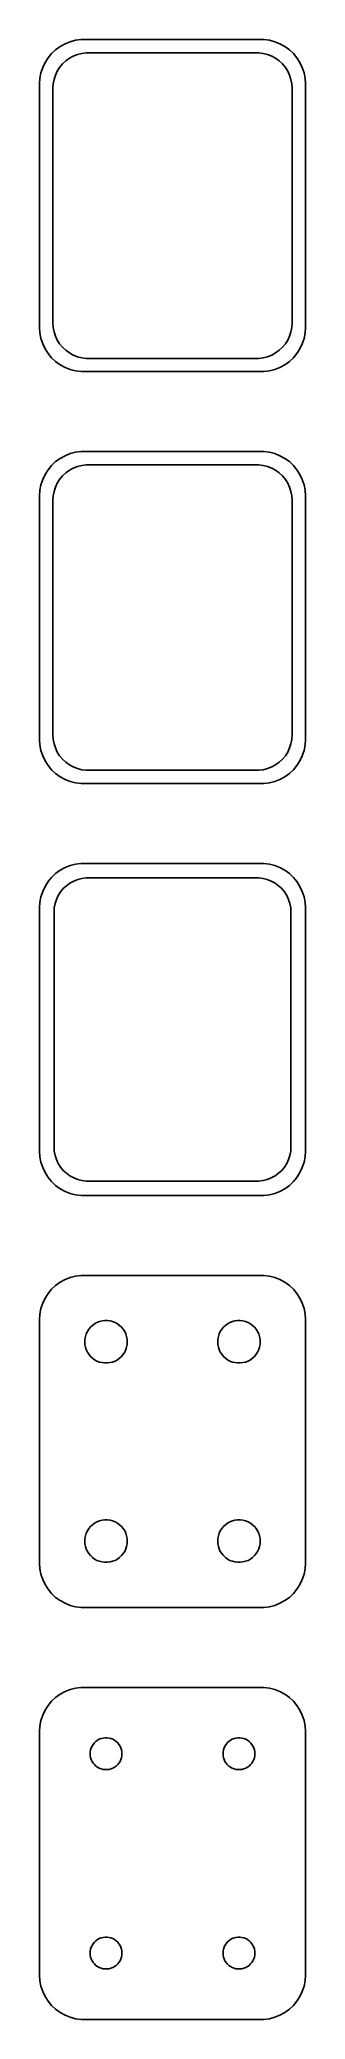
# Model space of a CAD drawing. Header units: metres. Extents: x -15 to 15, y 167 to 391.
import ezdxf

# ---------------------------------------------------------------- set-up
doc = ezdxf.new("R2010")
doc.units = ezdxf.units.M

msp = doc.modelspace()

# ---------------------------------------------------------------- linework, layer by layer
for p, q in [((-13.6448, 389.173), (-14.0451, 388.689)), ((-13.1871, 389.603), (-13.6448, 389.173)), ((-12.6791, 389.972), (-13.1871, 389.603)), ((-12.1289, 390.274), (-12.6791, 389.972)), ((-11.5451, 390.505), (-12.1289, 390.274)), ((-11.6433, 388.627), (-11.2031, 388.869)), ((-10.9369, 390.661), (-11.5451, 390.505)), ((-11.2031, 388.869), (-10.7361, 389.054)), ((-10.3139, 390.74), (-10.9369, 390.661)), ((-10.7361, 389.054), (-10.2495, 389.179)), ((10.3139, 390.74), (-10.3139, 390.74)), ((-10.2495, 389.179), (-9.75116, 389.242)), ((-9.75116, 389.242), (9.75116, 389.242)), ((9.75116, 389.242), (10.2495, 389.179)), ((10.2495, 389.179), (10.7361, 389.054)), ((10.9369, 390.661), (10.3139, 390.74)), ((10.7361, 389.054), (11.2031, 388.869)), ((11.5451, 390.505), (10.9369, 390.661)), ((11.2031, 388.869), (11.6433, 388.627)), ((12.1289, 390.274), (11.5451, 390.505)), ((12.6791, 389.972), (12.1289, 390.274)), ((13.1871, 389.603), (12.6791, 389.972)), ((13.6448, 389.173), (13.1871, 389.603)), ((14.0451, 388.689), (13.6448, 389.173)), ((-14.8429, 386.993), (-14.9606, 386.377)), ((-14.6489, 387.591), (-14.8429, 386.993)), ((-14.3815, 388.159), (-14.6489, 387.591)), ((-14.0451, 388.689), (-14.3815, 388.159)), ((-13.3743, 386.245), (-13.2191, 386.722)), ((-13.2191, 386.722), (-13.0052, 387.177)), ((-13.0052, 387.177), (-12.7361, 387.601)), ((-12.7361, 387.601), (-12.4159, 387.988)), ((-12.4159, 387.988), (-12.0497, 388.332)), ((-12.0497, 388.332), (-11.6433, 388.627)), ((11.6433, 388.627), (12.0497, 388.332)), ((12.0497, 388.332), (12.4159, 387.988)), ((12.4159, 387.988), (12.7361, 387.601)), ((12.7361, 387.601), (13.0052, 387.177)), ((13.0052, 387.177), (13.2191, 386.722)), ((13.2191, 386.722), (13.3743, 386.245)), ((14.3815, 388.159), (14.0451, 388.689)), ((14.6489, 387.591), (14.3815, 388.159)), ((14.8429, 386.993), (14.6489, 387.591)), ((14.9606, 386.377), (14.8429, 386.993)), ((-14.9606, 386.377), (-15, 385.75)), ((-15, 385.75), (-15, 358.25)), ((-13.5, 385.25), (-13.4684, 385.751)), ((-13.5, 358.75), (-13.5, 385.25)), ((-13.4684, 385.751), (-13.3743, 386.245)), ((13.3743, 386.245), (13.4684, 385.751)), ((13.4684, 385.751), (13.5, 385.25)), ((13.5, 385.25), (13.5, 358.75)), ((15, 385.75), (14.9606, 386.377)), ((15, 358.25), (15, 385.75)), ((-15, 358.25), (-14.9606, 357.623)), ((-14.9606, 357.623), (-14.8429, 357.007)), ((-13.4684, 358.249), (-13.5, 358.75)), ((-13.3743, 357.755), (-13.4684, 358.249)), ((-13.2191, 357.278), (-13.3743, 357.755)), ((13.3743, 357.755), (13.2191, 357.278)), ((13.4684, 358.249), (13.3743, 357.755)), ((13.5, 358.75), (13.4684, 358.249)), ((14.8429, 357.007), (14.9606, 357.623)), ((14.9606, 357.623), (15, 358.25)), ((-14.8429, 357.007), (-14.6489, 356.409)), ((-14.6489, 356.409), (-14.3815, 355.841)), ((-14.3815, 355.841), (-14.0451, 355.311)), ((-13.0052, 356.823), (-13.2191, 357.278)), ((-12.7361, 356.399), (-13.0052, 356.823)), ((-12.4159, 356.012), (-12.7361, 356.399)), ((-12.0497, 355.668), (-12.4159, 356.012)), ((-11.6433, 355.373), (-12.0497, 355.668)), ((-11.2031, 355.131), (-11.6433, 355.373)), ((11.6433, 355.373), (11.2031, 355.131)), ((12.0497, 355.668), (11.6433, 355.373)), ((12.4159, 356.012), (12.0497, 355.668)), ((12.7361, 356.399), (12.4159, 356.012)), ((13.0052, 356.823), (12.7361, 356.399)), ((13.2191, 357.278), (13.0052, 356.823)), ((14.0451, 355.311), (14.3815, 355.841)), ((14.3815, 355.841), (14.6489, 356.409)), ((14.6489, 356.409), (14.8429, 357.007)), ((-14.0451, 355.311), (-13.6448, 354.827)), ((-13.6448, 354.827), (-13.1871, 354.397)), ((-13.1871, 354.397), (-12.6791, 354.028)), ((-12.6791, 354.028), (-12.1289, 353.726)), ((-12.1289, 353.726), (-11.5451, 353.495)), ((-11.5451, 353.495), (-10.9369, 353.339)), ((-10.7361, 354.946), (-11.2031, 355.131)), ((-10.9369, 353.339), (-10.3139, 353.26)), ((-10.2495, 354.821), (-10.7361, 354.946)), ((-10.3139, 353.26), (10.3139, 353.26)), ((-9.75116, 354.758), (-10.2495, 354.821)), ((9.75116, 354.758), (-9.75116, 354.758)), ((10.2495, 354.821), (9.75116, 354.758)), ((10.7361, 354.946), (10.2495, 354.821)), ((10.3139, 353.26), (10.9369, 353.339)), ((11.2031, 355.131), (10.7361, 354.946)), ((10.9369, 353.339), (11.5451, 353.495)), ((11.5451, 353.495), (12.1289, 353.726)), ((12.1289, 353.726), (12.6791, 354.028)), ((12.6791, 354.028), (13.1871, 354.397)), ((13.1871, 354.397), (13.6448, 354.827)), ((13.6448, 354.827), (14.0451, 355.311)), ((-10.9369, 344.161), (-11.5451, 344.005)), ((-10.3139, 344.24), (-10.9369, 344.161)), ((10.3139, 344.24), (-10.3139, 344.24)), ((10.9369, 344.161), (10.3139, 344.24)), ((11.5451, 344.005), (10.9369, 344.161)), ((-14.0451, 342.189), (-14.3815, 341.659)), ((-13.6448, 342.673), (-14.0451, 342.189)), ((-13.1871, 343.103), (-13.6448, 342.673)), ((-12.6791, 343.472), (-13.1871, 343.103)), ((-12.1289, 343.774), (-12.6791, 343.472)), ((-11.5451, 344.005), (-12.1289, 343.774)), ((-12.0497, 341.832), (-11.6433, 342.127)), ((-11.6433, 342.127), (-11.2031, 342.369)), ((-11.2031, 342.369), (-10.7361, 342.554)), ((-10.7361, 342.554), (-10.2495, 342.679)), ((-10.2495, 342.679), (-9.75116, 342.742)), ((-9.75116, 342.742), (9.75116, 342.742)), ((9.75116, 342.742), (10.2495, 342.679)), ((10.2495, 342.679), (10.7361, 342.554)), ((10.7361, 342.554), (11.2031, 342.369)), ((11.2031, 342.369), (11.6433, 342.127)), ((12.1289, 343.774), (11.5451, 344.005)), ((11.6433, 342.127), (12.0497, 341.832)), ((12.6791, 343.472), (12.1289, 343.774)), ((13.1871, 343.103), (12.6791, 343.472)), ((13.6448, 342.673), (13.1871, 343.103)), ((14.0451, 342.189), (13.6448, 342.673)), ((14.3815, 341.659), (14.0451, 342.189)), ((-14.9606, 339.877), (-15, 339.25)), ((-14.8429, 340.493), (-14.9606, 339.877)), ((-14.6489, 341.091), (-14.8429, 340.493)), ((-14.3815, 341.659), (-14.6489, 341.091)), ((-13.4684, 339.251), (-13.3743, 339.745)), ((-13.3743, 339.745), (-13.2191, 340.222)), ((-13.2191, 340.222), (-13.0052, 340.677)), ((-13.0052, 340.677), (-12.7361, 341.101)), ((-12.7361, 341.101), (-12.4159, 341.488)), ((-12.4159, 341.488), (-12.0497, 341.832)), ((12.0497, 341.832), (12.4159, 341.488)), ((12.4159, 341.488), (12.7361, 341.101)), ((12.7361, 341.101), (13.0052, 340.677)), ((13.0052, 340.677), (13.2191, 340.222)), ((13.2191, 340.222), (13.3743, 339.745)), ((13.3743, 339.745), (13.4684, 339.251)), ((14.6489, 341.091), (14.3815, 341.659)), ((14.8429, 340.493), (14.6489, 341.091)), ((14.9606, 339.877), (14.8429, 340.493)), ((15, 339.25), (14.9606, 339.877)), ((-15, 339.25), (-15, 311.75)), ((-13.5, 338.75), (-13.4684, 339.251)), ((-13.5, 312.25), (-13.5, 338.75)), ((13.4684, 339.251), (13.5, 338.75)), ((13.5, 338.75), (13.5, 312.25)), ((15, 311.75), (15, 339.25)), ((-15, 311.75), (-14.9606, 311.123)), ((-14.9606, 311.123), (-14.8429, 310.507)), ((-13.4684, 311.749), (-13.5, 312.25)), ((-13.3743, 311.255), (-13.4684, 311.749)), ((-13.2191, 310.778), (-13.3743, 311.255)), ((-13.0052, 310.323), (-13.2191, 310.778)), ((13.2191, 310.778), (13.0052, 310.323)), ((13.3743, 311.255), (13.2191, 310.778)), ((13.4684, 311.749), (13.3743, 311.255)), ((13.5, 312.25), (13.4684, 311.749)), ((14.8429, 310.507), (14.9606, 311.123)), ((14.9606, 311.123), (15, 311.75)), ((-14.8429, 310.507), (-14.6489, 309.909)), ((-14.6489, 309.909), (-14.3815, 309.341)), ((-14.3815, 309.341), (-14.0451, 308.811)), ((-14.0451, 308.811), (-13.6448, 308.327)), ((-12.7361, 309.899), (-13.0052, 310.323)), ((-12.4159, 309.512), (-12.7361, 309.899)), ((-12.0497, 309.168), (-12.4159, 309.512)), ((-11.6433, 308.873), (-12.0497, 309.168)), ((-11.2031, 308.631), (-11.6433, 308.873)), ((-10.7361, 308.446), (-11.2031, 308.631)), ((-10.2495, 308.321), (-10.7361, 308.446)), ((10.7361, 308.446), (10.2495, 308.321)), ((11.2031, 308.631), (10.7361, 308.446)), ((11.6433, 308.873), (11.2031, 308.631)), ((12.0497, 309.168), (11.6433, 308.873)), ((12.4159, 309.512), (12.0497, 309.168)), ((12.7361, 309.899), (12.4159, 309.512)), ((13.0052, 310.323), (12.7361, 309.899)), ((13.6448, 308.327), (14.0451, 308.811)), ((14.0451, 308.811), (14.3815, 309.341)), ((14.3815, 309.341), (14.6489, 309.909)), ((14.6489, 309.909), (14.8429, 310.507)), ((-13.6448, 308.327), (-13.1871, 307.897)), ((-13.1871, 307.897), (-12.6791, 307.528)), ((-12.6791, 307.528), (-12.1289, 307.226)), ((-12.1289, 307.226), (-11.5451, 306.995)), ((-11.5451, 306.995), (-10.9369, 306.839)), ((-10.9369, 306.839), (-10.3139, 306.76)), ((-10.3139, 306.76), (10.3139, 306.76)), ((-9.75116, 308.258), (-10.2495, 308.321)), ((9.75116, 308.258), (-9.75116, 308.258)), ((10.2495, 308.321), (9.75116, 308.258)), ((10.3139, 306.76), (10.9369, 306.839)), ((10.9369, 306.839), (11.5451, 306.995)), ((11.5451, 306.995), (12.1289, 307.226)), ((12.1289, 307.226), (12.6791, 307.528)), ((12.6791, 307.528), (13.1871, 307.897)), ((13.1871, 307.897), (13.6448, 308.327)), ((-12.1289, 297.274), (-12.6791, 296.972)), ((-11.5451, 297.505), (-12.1289, 297.274)), ((-10.9369, 297.661), (-11.5451, 297.505)), ((-10.3139, 297.74), (-10.9369, 297.661)), ((10.3139, 297.74), (-10.3139, 297.74)), ((10.9369, 297.661), (10.3139, 297.74)), ((11.5451, 297.505), (10.9369, 297.661)), ((12.1289, 297.274), (11.5451, 297.505)), ((12.6791, 296.972), (12.1289, 297.274)), ((-14.3815, 295.159), (-14.6489, 294.591)), ((-14.0451, 295.689), (-14.3815, 295.159)), ((-13.6448, 296.173), (-14.0451, 295.689)), ((-13.1871, 296.603), (-13.6448, 296.173)), ((-12.6791, 296.972), (-13.1871, 296.603)), ((-12.323, 294.901), (-11.9685, 295.234)), ((-11.9685, 295.234), (-11.5751, 295.52)), ((-11.5751, 295.52), (-11.1489, 295.754)), ((-11.1489, 295.754), (-10.6967, 295.933)), ((-10.6967, 295.933), (-10.2256, 296.054)), ((-10.2256, 296.054), (-9.74316, 296.115)), ((-9.74316, 296.115), (9.74316, 296.115)), ((9.74316, 296.115), (10.2256, 296.054)), ((10.2256, 296.054), (10.6967, 295.933)), ((10.6967, 295.933), (11.1489, 295.754)), ((11.1489, 295.754), (11.5751, 295.52)), ((11.5751, 295.52), (11.9685, 295.234)), ((11.9685, 295.234), (12.323, 294.901)), ((13.1871, 296.603), (12.6791, 296.972)), ((13.6448, 296.173), (13.1871, 296.603)), ((14.0451, 295.689), (13.6448, 296.173)), ((14.3815, 295.159), (14.0451, 295.689)), ((14.6489, 294.591), (14.3815, 295.159)), ((-14.9606, 293.377), (-15, 292.75)), ((-14.8429, 293.993), (-14.9606, 293.377)), ((-14.6489, 294.591), (-14.8429, 293.993)), ((-13.3421, 292.735), (-13.251, 293.213)), ((-13.251, 293.213), (-13.1007, 293.676)), ((-13.1007, 293.676), (-12.8936, 294.116)), ((-12.8936, 294.116), (-12.633, 294.526)), ((-12.633, 294.526), (-12.323, 294.901)), ((12.323, 294.901), (12.633, 294.526)), ((12.633, 294.526), (12.8936, 294.116)), ((12.8936, 294.116), (13.1007, 293.676)), ((13.1007, 293.676), (13.251, 293.213)), ((13.251, 293.213), (13.3421, 292.735)), ((14.8429, 293.993), (14.6489, 294.591)), ((14.9606, 293.377), (14.8429, 293.993)), ((15, 292.75), (14.9606, 293.377)), ((-15, 292.75), (-15, 265.25)), ((-13.3726, 292.25), (-13.3421, 292.735)), ((-13.3726, 265.75), (-13.3726, 292.25)), ((13.3421, 292.735), (13.3726, 292.25)), ((13.3726, 292.25), (13.3726, 265.75)), ((15, 265.25), (15, 292.75)), ((-15, 265.25), (-14.9606, 264.623)), ((-14.9606, 264.623), (-14.8429, 264.007)), ((-14.8429, 264.007), (-14.6489, 263.409)), ((-13.3421, 265.265), (-13.3726, 265.75)), ((-13.251, 264.787), (-13.3421, 265.265)), ((-13.1007, 264.324), (-13.251, 264.787)), ((-12.8936, 263.884), (-13.1007, 264.324)), ((-12.633, 263.474), (-12.8936, 263.884)), ((12.8936, 263.884), (12.633, 263.474)), ((13.1007, 264.324), (12.8936, 263.884)), ((13.251, 264.787), (13.1007, 264.324)), ((13.3421, 265.265), (13.251, 264.787)), ((13.3726, 265.75), (13.3421, 265.265)), ((14.6489, 263.409), (14.8429, 264.007)), ((14.8429, 264.007), (14.9606, 264.623)), ((14.9606, 264.623), (15, 265.25)), ((-14.6489, 263.409), (-14.3815, 262.841)), ((-14.3815, 262.841), (-14.0451, 262.311)), ((-14.0451, 262.311), (-13.6448, 261.827)), ((-13.6448, 261.827), (-13.1871, 261.397)), ((-12.323, 263.099), (-12.633, 263.474)), ((-11.9685, 262.766), (-12.323, 263.099)), ((-11.5751, 262.48), (-11.9685, 262.766)), ((-11.1489, 262.246), (-11.5751, 262.48)), ((-10.6967, 262.067), (-11.1489, 262.246)), ((-10.2256, 261.946), (-10.6967, 262.067)), ((-9.74316, 261.885), (-10.2256, 261.946)), ((9.74316, 261.885), (-9.74316, 261.885)), ((10.2256, 261.946), (9.74316, 261.885)), ((10.6967, 262.067), (10.2256, 261.946)), ((11.1489, 262.246), (10.6967, 262.067)), ((11.5751, 262.48), (11.1489, 262.246)), ((11.9685, 262.766), (11.5751, 262.48)), ((12.323, 263.099), (11.9685, 262.766)), ((12.633, 263.474), (12.323, 263.099)), ((13.1871, 261.397), (13.6448, 261.827)), ((13.6448, 261.827), (14.0451, 262.311)), ((14.0451, 262.311), (14.3815, 262.841)), ((14.3815, 262.841), (14.6489, 263.409)), ((-13.1871, 261.397), (-12.6791, 261.028)), ((-12.6791, 261.028), (-12.1289, 260.726)), ((-12.1289, 260.726), (-11.5451, 260.495)), ((-11.5451, 260.495), (-10.9369, 260.339)), ((-10.9369, 260.339), (-10.3139, 260.26)), ((-10.3139, 260.26), (10.3139, 260.26)), ((10.3139, 260.26), (10.9369, 260.339)), ((10.9369, 260.339), (11.5451, 260.495)), ((11.5451, 260.495), (12.1289, 260.726)), ((12.1289, 260.726), (12.6791, 261.028)), ((12.6791, 261.028), (13.1871, 261.397)), ((-12.6791, 250.472), (-13.1871, 250.103)), ((-12.1289, 250.774), (-12.6791, 250.472)), ((-11.5451, 251.005), (-12.1289, 250.774)), ((-10.9369, 251.161), (-11.5451, 251.005)), ((-10.3139, 251.24), (-10.9369, 251.161)), ((10.3139, 251.24), (-10.3139, 251.24)), ((10.9369, 251.161), (10.3139, 251.24)), ((11.5451, 251.005), (10.9369, 251.161)), ((12.1289, 250.774), (11.5451, 251.005)), ((12.6791, 250.472), (12.1289, 250.774)), ((13.1871, 250.103), (12.6791, 250.472)), ((-14.6489, 248.091), (-14.8429, 247.493)), ((-14.3815, 248.659), (-14.6489, 248.091)), ((-14.0451, 249.189), (-14.3815, 248.659)), ((-13.6448, 249.673), (-14.0451, 249.189)), ((-13.1871, 250.103), (-13.6448, 249.673)), ((13.6448, 249.673), (13.1871, 250.103)), ((14.0451, 249.189), (13.6448, 249.673)), ((14.3815, 248.659), (14.0451, 249.189)), ((14.6489, 248.091), (14.3815, 248.659)), ((14.8429, 247.493), (14.6489, 248.091)), ((-14.9606, 246.877), (-15, 246.25)), ((-15, 246.25), (-15, 218.75)), ((-14.8429, 247.493), (-14.9606, 246.877)), ((-8.78598, 245.776), (-8.52187, 245.922)), ((-8.52187, 245.922), (-8.24164, 246.033)), ((-8.24164, 246.033), (-7.94971, 246.107)), ((-7.94971, 246.107), (-7.6507, 246.145)), ((-7.6507, 246.145), (-7.34929, 246.145)), ((-7.34929, 246.145), (-7.05028, 246.107)), ((-7.05028, 246.107), (-6.75835, 246.033)), ((-6.75835, 246.033), (-6.47812, 245.922)), ((-6.47812, 245.922), (-6.214, 245.776)), ((6.214, 245.776), (6.47812, 245.922)), ((6.47812, 245.922), (6.75835, 246.033)), ((6.75835, 246.033), (7.05028, 246.107)), ((7.05028, 246.107), (7.34929, 246.145)), ((7.34929, 246.145), (7.6507, 246.145)), ((7.6507, 246.145), (7.94971, 246.107)), ((7.94971, 246.107), (8.24164, 246.033)), ((8.24164, 246.033), (8.52187, 245.922)), ((8.52187, 245.922), (8.78598, 245.776)), ((14.9606, 246.877), (14.8429, 247.493)), ((15, 246.25), (14.9606, 246.877)), ((15, 218.75), (15, 246.25)), ((-9.89999, 243.75), (-9.88107, 244.051)), ((-9.88107, 243.449), (-9.89999, 243.75)), ((-9.88107, 244.051), (-9.82458, 244.347)), ((-9.82458, 244.347), (-9.73146, 244.633)), ((-9.73146, 244.633), (-9.60313, 244.906)), ((-9.60313, 244.906), (-9.44164, 245.161)), ((-9.44164, 245.161), (-9.24951, 245.393)), ((-9.24951, 245.393), (-9.02982, 245.599)), ((-9.02982, 245.599), (-8.78598, 245.776)), ((-6.214, 245.776), (-5.97017, 245.599)), ((-5.97017, 245.599), (-5.75047, 245.393)), ((-5.75047, 245.393), (-5.55835, 245.161)), ((-5.55835, 245.161), (-5.39685, 244.906)), ((-5.39685, 244.906), (-5.26852, 244.633)), ((-5.26852, 244.633), (-5.1754, 244.347)), ((-5.1754, 244.347), (-5.11891, 244.051)), ((-5.11891, 244.051), (-5.09999, 243.75)), ((-5.09999, 243.75), (-5.11891, 243.449)), ((5.09999, 243.75), (5.11891, 244.051)), ((5.11891, 243.449), (5.09999, 243.75)), ((5.11891, 244.051), (5.1754, 244.347)), ((5.1754, 244.347), (5.26852, 244.633)), ((5.26852, 244.633), (5.39685, 244.906)), ((5.39685, 244.906), (5.55835, 245.161)), ((5.55835, 245.161), (5.75047, 245.393)), ((5.75047, 245.393), (5.97017, 245.599)), ((5.97017, 245.599), (6.214, 245.776)), ((8.78598, 245.776), (9.02982, 245.599)), ((9.02982, 245.599), (9.24951, 245.393)), ((9.24951, 245.393), (9.44164, 245.161)), ((9.44164, 245.161), (9.60313, 244.906)), ((9.60313, 244.906), (9.73146, 244.633)), ((9.73146, 244.633), (9.82458, 244.347)), ((9.82458, 244.347), (9.88107, 244.051)), ((9.88107, 244.051), (9.89999, 243.75)), ((9.89999, 243.75), (9.88107, 243.449)), ((-9.82458, 243.153), (-9.88107, 243.449)), ((-9.73146, 242.867), (-9.82458, 243.153)), ((-9.60313, 242.594), (-9.73146, 242.867)), ((-9.44164, 242.339), (-9.60313, 242.594)), ((-9.24951, 242.107), (-9.44164, 242.339)), ((-9.02982, 241.901), (-9.24951, 242.107)), ((-8.78598, 241.724), (-9.02982, 241.901)), ((-8.52187, 241.578), (-8.78598, 241.724)), ((-8.24164, 241.467), (-8.52187, 241.578)), ((-7.94971, 241.393), (-8.24164, 241.467)), ((-7.6507, 241.355), (-7.94971, 241.393)), ((-7.05028, 241.393), (-7.34929, 241.355)), ((-6.75835, 241.467), (-7.05028, 241.393)), ((-6.47812, 241.578), (-6.75835, 241.467)), ((-6.214, 241.724), (-6.47812, 241.578)), ((-5.97017, 241.901), (-6.214, 241.724)), ((-5.75047, 242.107), (-5.97017, 241.901)), ((-5.55835, 242.339), (-5.75047, 242.107)), ((-5.39685, 242.594), (-5.55835, 242.339)), ((-5.26852, 242.867), (-5.39685, 242.594)), ((-5.1754, 243.153), (-5.26852, 242.867)), ((-5.11891, 243.449), (-5.1754, 243.153)), ((5.1754, 243.153), (5.11891, 243.449)), ((5.26852, 242.867), (5.1754, 243.153)), ((5.39685, 242.594), (5.26852, 242.867)), ((5.55835, 242.339), (5.39685, 242.594)), ((5.75047, 242.107), (5.55835, 242.339)), ((5.97017, 241.901), (5.75047, 242.107)), ((6.214, 241.724), (5.97017, 241.901)), ((6.47812, 241.578), (6.214, 241.724)), ((6.75835, 241.467), (6.47812, 241.578)), ((7.05028, 241.393), (6.75835, 241.467)), ((7.34929, 241.355), (7.05028, 241.393)), ((7.94971, 241.393), (7.6507, 241.355)), ((8.24164, 241.467), (7.94971, 241.393)), ((8.52187, 241.578), (8.24164, 241.467)), ((8.78598, 241.724), (8.52187, 241.578)), ((9.02982, 241.901), (8.78598, 241.724)), ((9.24951, 242.107), (9.02982, 241.901)), ((9.44164, 242.339), (9.24951, 242.107)), ((9.60313, 242.594), (9.44164, 242.339)), ((9.73146, 242.867), (9.60313, 242.594)), ((9.82458, 243.153), (9.73146, 242.867)), ((9.88107, 243.449), (9.82458, 243.153)), ((-7.34929, 241.355), (-7.6507, 241.355)), ((7.6507, 241.355), (7.34929, 241.355)), ((-8.52187, 223.422), (-8.24164, 223.533)), ((-8.24164, 223.533), (-7.94971, 223.607)), ((-7.94971, 223.607), (-7.6507, 223.645)), ((-7.6507, 223.645), (-7.34929, 223.645)), ((-7.34929, 223.645), (-7.05028, 223.607)), ((-7.05028, 223.607), (-6.75835, 223.533)), ((-6.75835, 223.533), (-6.47812, 223.422)), ((6.47812, 223.422), (6.75835, 223.533)), ((6.75835, 223.533), (7.05028, 223.607)), ((7.05028, 223.607), (7.34929, 223.645)), ((7.34929, 223.645), (7.6507, 223.645)), ((7.6507, 223.645), (7.94971, 223.607)), ((7.94971, 223.607), (8.24164, 223.533)), ((8.24164, 223.533), (8.52187, 223.422)), ((-9.89999, 221.25), (-9.88107, 221.551)), ((-9.88107, 220.949), (-9.89999, 221.25)), ((-9.88107, 221.551), (-9.82458, 221.847)), ((-9.82458, 221.847), (-9.73146, 222.133)), ((-9.73146, 222.133), (-9.60313, 222.406)), ((-9.60313, 222.406), (-9.44164, 222.661)), ((-9.44164, 222.661), (-9.24951, 222.893)), ((-9.24951, 222.893), (-9.02982, 223.099)), ((-9.02982, 223.099), (-8.78598, 223.276)), ((-8.78598, 223.276), (-8.52187, 223.422)), ((-6.47812, 223.422), (-6.214, 223.276)), ((-6.214, 223.276), (-5.97017, 223.099)), ((-5.97017, 223.099), (-5.75047, 222.893)), ((-5.75047, 222.893), (-5.55835, 222.661)), ((-5.55835, 222.661), (-5.39685, 222.406)), ((-5.39685, 222.406), (-5.26852, 222.133)), ((-5.26852, 222.133), (-5.1754, 221.847)), ((-5.1754, 221.847), (-5.11891, 221.551)), ((-5.11891, 221.551), (-5.09999, 221.25)), ((-5.09999, 221.25), (-5.11891, 220.949)), ((5.09999, 221.25), (5.11891, 221.551)), ((5.11891, 220.949), (5.09999, 221.25)), ((5.11891, 221.551), (5.1754, 221.847)), ((5.1754, 221.847), (5.26852, 222.133)), ((5.26852, 222.133), (5.39685, 222.406)), ((5.39685, 222.406), (5.55835, 222.661)), ((5.55835, 222.661), (5.75047, 222.893)), ((5.75047, 222.893), (5.97017, 223.099)), ((5.97017, 223.099), (6.214, 223.276)), ((6.214, 223.276), (6.47812, 223.422)), ((8.52187, 223.422), (8.78598, 223.276)), ((8.78598, 223.276), (9.02982, 223.099)), ((9.02982, 223.099), (9.24951, 222.893)), ((9.24951, 222.893), (9.44164, 222.661)), ((9.44164, 222.661), (9.60313, 222.406)), ((9.60313, 222.406), (9.73146, 222.133)), ((9.73146, 222.133), (9.82458, 221.847)), ((9.82458, 221.847), (9.88107, 221.551)), ((9.88107, 221.551), (9.89999, 221.25)), ((9.89999, 221.25), (9.88107, 220.949)), ((-9.82458, 220.653), (-9.88107, 220.949)), ((-9.73146, 220.367), (-9.82458, 220.653)), ((-9.60313, 220.094), (-9.73146, 220.367)), ((-9.44164, 219.839), (-9.60313, 220.094)), ((-9.24951, 219.607), (-9.44164, 219.839)), ((-9.02982, 219.401), (-9.24951, 219.607)), ((-8.78598, 219.224), (-9.02982, 219.401)), ((-8.52187, 219.078), (-8.78598, 219.224)), ((-8.24164, 218.967), (-8.52187, 219.078)), ((-6.47812, 219.078), (-6.75835, 218.967)), ((-6.214, 219.224), (-6.47812, 219.078)), ((-5.97017, 219.401), (-6.214, 219.224)), ((-5.75047, 219.607), (-5.97017, 219.401)), ((-5.55835, 219.839), (-5.75047, 219.607)), ((-5.39685, 220.094), (-5.55835, 219.839)), ((-5.26852, 220.367), (-5.39685, 220.094)), ((-5.1754, 220.653), (-5.26852, 220.367)), ((-5.11891, 220.949), (-5.1754, 220.653)), ((5.1754, 220.653), (5.11891, 220.949)), ((5.26852, 220.367), (5.1754, 220.653)), ((5.39685, 220.094), (5.26852, 220.367)), ((5.55835, 219.839), (5.39685, 220.094)), ((5.75047, 219.607), (5.55835, 219.839)), ((5.97017, 219.401), (5.75047, 219.607)), ((6.214, 219.224), (5.97017, 219.401)), ((6.47812, 219.078), (6.214, 219.224)), ((6.75835, 218.967), (6.47812, 219.078)), ((8.52187, 219.078), (8.24164, 218.967)), ((8.78598, 219.224), (8.52187, 219.078)), ((9.02982, 219.401), (8.78598, 219.224)), ((9.24951, 219.607), (9.02982, 219.401)), ((9.44164, 219.839), (9.24951, 219.607)), ((9.60313, 220.094), (9.44164, 219.839)), ((9.73146, 220.367), (9.60313, 220.094)), ((9.82458, 220.653), (9.73146, 220.367)), ((9.88107, 220.949), (9.82458, 220.653)), ((-15, 218.75), (-14.9606, 218.123)), ((-14.9606, 218.123), (-14.8429, 217.507)), ((-14.8429, 217.507), (-14.6489, 216.909)), ((-14.6489, 216.909), (-14.3815, 216.341)), ((-7.94971, 218.893), (-8.24164, 218.967)), ((-7.6507, 218.855), (-7.94971, 218.893)), ((-7.34929, 218.855), (-7.6507, 218.855)), ((-7.05028, 218.893), (-7.34929, 218.855)), ((-6.75835, 218.967), (-7.05028, 218.893)), ((7.05028, 218.893), (6.75835, 218.967)), ((7.34929, 218.855), (7.05028, 218.893)), ((7.6507, 218.855), (7.34929, 218.855)), ((7.94971, 218.893), (7.6507, 218.855)), ((8.24164, 218.967), (7.94971, 218.893)), ((14.3815, 216.341), (14.6489, 216.909)), ((14.6489, 216.909), (14.8429, 217.507)), ((14.8429, 217.507), (14.9606, 218.123)), ((14.9606, 218.123), (15, 218.75)), ((-14.3815, 216.341), (-14.0451, 215.811)), ((-14.0451, 215.811), (-13.6448, 215.327)), ((-13.6448, 215.327), (-13.1871, 214.897)), ((-13.1871, 214.897), (-12.6791, 214.528)), ((12.6791, 214.528), (13.1871, 214.897)), ((13.1871, 214.897), (13.6448, 215.327)), ((13.6448, 215.327), (14.0451, 215.811)), ((14.0451, 215.811), (14.3815, 216.341)), ((-12.6791, 214.528), (-12.1289, 214.226)), ((-12.1289, 214.226), (-11.5451, 213.995)), ((-11.5451, 213.995), (-10.9369, 213.839)), ((-10.9369, 213.839), (-10.3139, 213.76)), ((-10.3139, 213.76), (10.3139, 213.76)), ((10.3139, 213.76), (10.9369, 213.839)), ((10.9369, 213.839), (11.5451, 213.995)), ((11.5451, 213.995), (12.1289, 214.226)), ((12.1289, 214.226), (12.6791, 214.528)), ((-13.1871, 203.603), (-13.6448, 203.173)), ((-12.6791, 203.972), (-13.1871, 203.603)), ((-12.1289, 204.274), (-12.6791, 203.972)), ((-11.5451, 204.505), (-12.1289, 204.274)), ((-10.9369, 204.661), (-11.5451, 204.505)), ((-10.3139, 204.74), (-10.9369, 204.661)), ((10.3139, 204.74), (-10.3139, 204.74)), ((10.9369, 204.661), (10.3139, 204.74)), ((11.5451, 204.505), (10.9369, 204.661)), ((12.1289, 204.274), (11.5451, 204.505)), ((12.6791, 203.972), (12.1289, 204.274)), ((13.1871, 203.603), (12.6791, 203.972)), ((13.6448, 203.173), (13.1871, 203.603)), ((-14.6489, 201.591), (-14.8429, 200.993)), ((-14.3815, 202.159), (-14.6489, 201.591)), ((-14.0451, 202.689), (-14.3815, 202.159)), ((-13.6448, 203.173), (-14.0451, 202.689)), ((14.0451, 202.689), (13.6448, 203.173)), ((14.3815, 202.159), (14.0451, 202.689)), ((14.6489, 201.591), (14.3815, 202.159)), ((14.8429, 200.993), (14.6489, 201.591)), ((-14.9606, 200.377), (-15, 199.75)), ((-15, 199.75), (-15, 172.25)), ((-14.8429, 200.993), (-14.9606, 200.377)), ((-8.26639, 198.879), (-8.05623, 198.962)), ((-8.05623, 198.962), (-7.83728, 199.018)), ((-7.83728, 199.018), (-7.61302, 199.046)), ((-7.61302, 199.046), (-7.38696, 199.046)), ((-7.38696, 199.046), (-7.1627, 199.018)), ((-7.1627, 199.018), (-6.94376, 198.962)), ((-6.94376, 198.962), (-6.7336, 198.879)), ((6.7336, 198.879), (6.94376, 198.962)), ((6.94376, 198.962), (7.1627, 199.018)), ((7.1627, 199.018), (7.38696, 199.046)), ((7.38696, 199.046), (7.61302, 199.046)), ((7.61302, 199.046), (7.83728, 199.018)), ((7.83728, 199.018), (8.05623, 198.962)), ((8.05623, 198.962), (8.26639, 198.879)), ((14.9606, 200.377), (14.8429, 200.993)), ((15, 199.75), (14.9606, 200.377)), ((15, 172.25), (15, 199.75)), ((-9.29999, 197.25), (-9.2858, 197.476)), ((-9.2858, 197.024), (-9.29999, 197.25)), ((-9.2858, 197.476), (-9.24344, 197.698)), ((-9.24344, 196.802), (-9.2858, 197.024)), ((-9.24344, 197.698), (-9.17358, 197.913)), ((-9.17358, 196.587), (-9.24344, 196.802)), ((-9.17358, 197.913), (-9.07735, 198.117)), ((-9.07735, 198.117), (-8.95622, 198.308)), ((-8.95622, 198.308), (-8.81213, 198.482)), ((-8.81213, 198.482), (-8.64735, 198.637)), ((-8.64735, 198.637), (-8.46448, 198.77)), ((-8.46448, 198.77), (-8.26639, 198.879)), ((-6.7336, 198.879), (-6.53551, 198.77)), ((-6.53551, 198.77), (-6.35263, 198.637)), ((-6.35263, 198.637), (-6.18785, 198.482)), ((-6.18785, 198.482), (-6.04376, 198.308)), ((-6.04376, 198.308), (-5.92264, 198.117)), ((-5.92264, 198.117), (-5.8264, 197.913)), ((-5.8264, 197.913), (-5.75655, 197.698)), ((-5.75655, 196.802), (-5.8264, 196.587)), ((-5.75655, 197.698), (-5.71419, 197.476)), ((-5.71419, 197.024), (-5.75655, 196.802)), ((-5.71419, 197.476), (-5.7, 197.25)), ((-5.7, 197.25), (-5.71419, 197.024)), ((5.7, 197.25), (5.71419, 197.476)), ((5.71419, 197.024), (5.7, 197.25)), ((5.71419, 197.476), (5.75655, 197.698)), ((5.75655, 196.802), (5.71419, 197.024)), ((5.75655, 197.698), (5.8264, 197.913)), ((5.8264, 196.587), (5.75655, 196.802)), ((5.8264, 197.913), (5.92264, 198.117)), ((5.92264, 198.117), (6.04376, 198.308)), ((6.04376, 198.308), (6.18785, 198.482)), ((6.18785, 198.482), (6.35263, 198.637)), ((6.35263, 198.637), (6.53551, 198.77)), ((6.53551, 198.77), (6.7336, 198.879)), ((8.26639, 198.879), (8.46448, 198.77)), ((8.46448, 198.77), (8.64735, 198.637)), ((8.64735, 198.637), (8.81213, 198.482)), ((8.81213, 198.482), (8.95622, 198.308)), ((8.95622, 198.308), (9.07735, 198.117)), ((9.07735, 198.117), (9.17358, 197.913)), ((9.17358, 197.913), (9.24344, 197.698)), ((9.24344, 196.802), (9.17358, 196.587)), ((9.24344, 197.698), (9.2858, 197.476)), ((9.2858, 197.024), (9.24344, 196.802)), ((9.2858, 197.476), (9.29999, 197.25)), ((9.29999, 197.25), (9.2858, 197.024)), ((-9.07735, 196.383), (-9.17358, 196.587)), ((-8.95622, 196.192), (-9.07735, 196.383)), ((-8.81213, 196.018), (-8.95622, 196.192)), ((-8.64735, 195.863), (-8.81213, 196.018)), ((-8.46448, 195.73), (-8.64735, 195.863)), ((-8.26639, 195.621), (-8.46448, 195.73)), ((-8.05623, 195.538), (-8.26639, 195.621)), ((-7.83728, 195.482), (-8.05623, 195.538)), ((-7.61302, 195.454), (-7.83728, 195.482)), ((-7.38696, 195.454), (-7.61302, 195.454)), ((-7.1627, 195.482), (-7.38696, 195.454)), ((-6.94376, 195.538), (-7.1627, 195.482)), ((-6.7336, 195.621), (-6.94376, 195.538)), ((-6.53551, 195.73), (-6.7336, 195.621)), ((-6.35263, 195.863), (-6.53551, 195.73)), ((-6.18785, 196.018), (-6.35263, 195.863)), ((-6.04376, 196.192), (-6.18785, 196.018)), ((-5.92264, 196.383), (-6.04376, 196.192)), ((-5.8264, 196.587), (-5.92264, 196.383)), ((5.92264, 196.383), (5.8264, 196.587)), ((6.04376, 196.192), (5.92264, 196.383)), ((6.18785, 196.018), (6.04376, 196.192)), ((6.35263, 195.863), (6.18785, 196.018)), ((6.53551, 195.73), (6.35263, 195.863)), ((6.7336, 195.621), (6.53551, 195.73)), ((6.94376, 195.538), (6.7336, 195.621)), ((7.1627, 195.482), (6.94376, 195.538)), ((7.38696, 195.454), (7.1627, 195.482)), ((7.61302, 195.454), (7.38696, 195.454)), ((7.83728, 195.482), (7.61302, 195.454)), ((8.05623, 195.538), (7.83728, 195.482)), ((8.26639, 195.621), (8.05623, 195.538)), ((8.46448, 195.73), (8.26639, 195.621)), ((8.64735, 195.863), (8.46448, 195.73)), ((8.81213, 196.018), (8.64735, 195.863)), ((8.95622, 196.192), (8.81213, 196.018)), ((9.07735, 196.383), (8.95622, 196.192)), ((9.17358, 196.587), (9.07735, 196.383)), ((-9.29999, 174.75), (-9.2858, 174.976)), ((-9.2858, 174.524), (-9.29999, 174.75)), ((-9.2858, 174.976), (-9.24344, 175.198)), ((-9.24344, 174.302), (-9.2858, 174.524)), ((-9.24344, 175.198), (-9.17358, 175.413)), ((-9.17358, 175.413), (-9.07735, 175.617)), ((-9.07735, 175.617), (-8.95622, 175.808)), ((-8.95622, 175.808), (-8.81213, 175.982)), ((-8.81213, 175.982), (-8.64735, 176.137)), ((-8.64735, 176.137), (-8.46448, 176.27)), ((-8.46448, 176.27), (-8.26639, 176.379)), ((-8.26639, 176.379), (-8.05623, 176.462)), ((-8.05623, 176.462), (-7.83728, 176.518)), ((-7.83728, 176.518), (-7.61302, 176.546)), ((-7.61302, 176.546), (-7.38696, 176.546)), ((-7.38696, 176.546), (-7.1627, 176.518)), ((-7.1627, 176.518), (-6.94376, 176.462)), ((-6.94376, 176.462), (-6.7336, 176.379)), ((-6.7336, 176.379), (-6.53551, 176.27)), ((-6.53551, 176.27), (-6.35263, 176.137)), ((-6.35263, 176.137), (-6.18785, 175.982)), ((-6.18785, 175.982), (-6.04376, 175.808)), ((-6.04376, 175.808), (-5.92264, 175.617)), ((-5.92264, 175.617), (-5.8264, 175.413)), ((-5.8264, 175.413), (-5.75655, 175.198)), ((-5.75655, 175.198), (-5.71419, 174.976)), ((-5.71419, 174.524), (-5.75655, 174.302)), ((-5.71419, 174.976), (-5.7, 174.75)), ((-5.7, 174.75), (-5.71419, 174.524)), ((5.7, 174.75), (5.71419, 174.976)), ((5.71419, 174.524), (5.7, 174.75)), ((5.71419, 174.976), (5.75655, 175.198)), ((5.75655, 174.302), (5.71419, 174.524)), ((5.75655, 175.198), (5.8264, 175.413)), ((5.8264, 175.413), (5.92264, 175.617)), ((5.92264, 175.617), (6.04376, 175.808)), ((6.04376, 175.808), (6.18785, 175.982)), ((6.18785, 175.982), (6.35263, 176.137)), ((6.35263, 176.137), (6.53551, 176.27)), ((6.53551, 176.27), (6.7336, 176.379)), ((6.7336, 176.379), (6.94376, 176.462)), ((6.94376, 176.462), (7.1627, 176.518)), ((7.1627, 176.518), (7.38696, 176.546)), ((7.38696, 176.546), (7.61302, 176.546)), ((7.61302, 176.546), (7.83728, 176.518)), ((7.83728, 176.518), (8.05623, 176.462)), ((8.05623, 176.462), (8.26639, 176.379)), ((8.26639, 176.379), (8.46448, 176.27)), ((8.46448, 176.27), (8.64735, 176.137)), ((8.64735, 176.137), (8.81213, 175.982)), ((8.81213, 175.982), (8.95622, 175.808)), ((8.95622, 175.808), (9.07735, 175.617)), ((9.07735, 175.617), (9.17358, 175.413)), ((9.17358, 175.413), (9.24344, 175.198)), ((9.24344, 175.198), (9.2858, 174.976)), ((9.2858, 174.524), (9.24344, 174.302)), ((9.2858, 174.976), (9.29999, 174.75)), ((9.29999, 174.75), (9.2858, 174.524)), ((-15, 172.25), (-14.9606, 171.623)), ((-9.17358, 174.087), (-9.24344, 174.302)), ((-9.07735, 173.883), (-9.17358, 174.087)), ((-8.95622, 173.692), (-9.07735, 173.883)), ((-8.81213, 173.518), (-8.95622, 173.692)), ((-8.64735, 173.363), (-8.81213, 173.518)), ((-8.46448, 173.23), (-8.64735, 173.363)), ((-8.26639, 173.121), (-8.46448, 173.23)), ((-8.05623, 173.038), (-8.26639, 173.121)), ((-7.83728, 172.982), (-8.05623, 173.038)), ((-7.61302, 172.954), (-7.83728, 172.982)), ((-7.38696, 172.954), (-7.61302, 172.954)), ((-7.1627, 172.982), (-7.38696, 172.954)), ((-6.94376, 173.038), (-7.1627, 172.982)), ((-6.7336, 173.121), (-6.94376, 173.038)), ((-6.53551, 173.23), (-6.7336, 173.121)), ((-6.35263, 173.363), (-6.53551, 173.23)), ((-6.18785, 173.518), (-6.35263, 173.363)), ((-6.04376, 173.692), (-6.18785, 173.518)), ((-5.92264, 173.883), (-6.04376, 173.692)), ((-5.8264, 174.087), (-5.92264, 173.883)), ((-5.75655, 174.302), (-5.8264, 174.087)), ((5.8264, 174.087), (5.75655, 174.302)), ((5.92264, 173.883), (5.8264, 174.087)), ((6.04376, 173.692), (5.92264, 173.883)), ((6.18785, 173.518), (6.04376, 173.692)), ((6.35263, 173.363), (6.18785, 173.518)), ((6.53551, 173.23), (6.35263, 173.363)), ((6.7336, 173.121), (6.53551, 173.23)), ((6.94376, 173.038), (6.7336, 173.121)), ((7.1627, 172.982), (6.94376, 173.038)), ((7.38696, 172.954), (7.1627, 172.982)), ((7.61302, 172.954), (7.38696, 172.954)), ((7.83728, 172.982), (7.61302, 172.954)), ((8.05623, 173.038), (7.83728, 172.982)), ((8.26639, 173.121), (8.05623, 173.038)), ((8.46448, 173.23), (8.26639, 173.121)), ((8.64735, 173.363), (8.46448, 173.23)), ((8.81213, 173.518), (8.64735, 173.363)), ((8.95622, 173.692), (8.81213, 173.518)), ((9.07735, 173.883), (8.95622, 173.692)), ((9.17358, 174.087), (9.07735, 173.883)), ((9.24344, 174.302), (9.17358, 174.087)), ((14.9606, 171.623), (15, 172.25)), ((-14.9606, 171.623), (-14.8429, 171.007)), ((-14.8429, 171.007), (-14.6489, 170.409)), ((-14.6489, 170.409), (-14.3815, 169.841)), ((14.3815, 169.841), (14.6489, 170.409)), ((14.6489, 170.409), (14.8429, 171.007)), ((14.8429, 171.007), (14.9606, 171.623)), ((-14.3815, 169.841), (-14.0451, 169.311)), ((-14.0451, 169.311), (-13.6448, 168.827)), ((-13.6448, 168.827), (-13.1871, 168.397)), ((-13.1871, 168.397), (-12.6791, 168.028)), ((-12.6791, 168.028), (-12.1289, 167.726)), ((-12.1289, 167.726), (-11.5451, 167.495)), ((11.5451, 167.495), (12.1289, 167.726)), ((12.1289, 167.726), (12.6791, 168.028)), ((12.6791, 168.028), (13.1871, 168.397)), ((13.1871, 168.397), (13.6448, 168.827)), ((13.6448, 168.827), (14.0451, 169.311)), ((14.0451, 169.311), (14.3815, 169.841)), ((-11.5451, 167.495), (-10.9369, 167.339)), ((-10.9369, 167.339), (-10.3139, 167.26)), ((-10.3139, 167.26), (10.3139, 167.26)), ((10.3139, 167.26), (10.9369, 167.339)), ((10.9369, 167.339), (11.5451, 167.495))]:
    msp.add_line(p, q)

doc.saveas('drawing.dxf')
